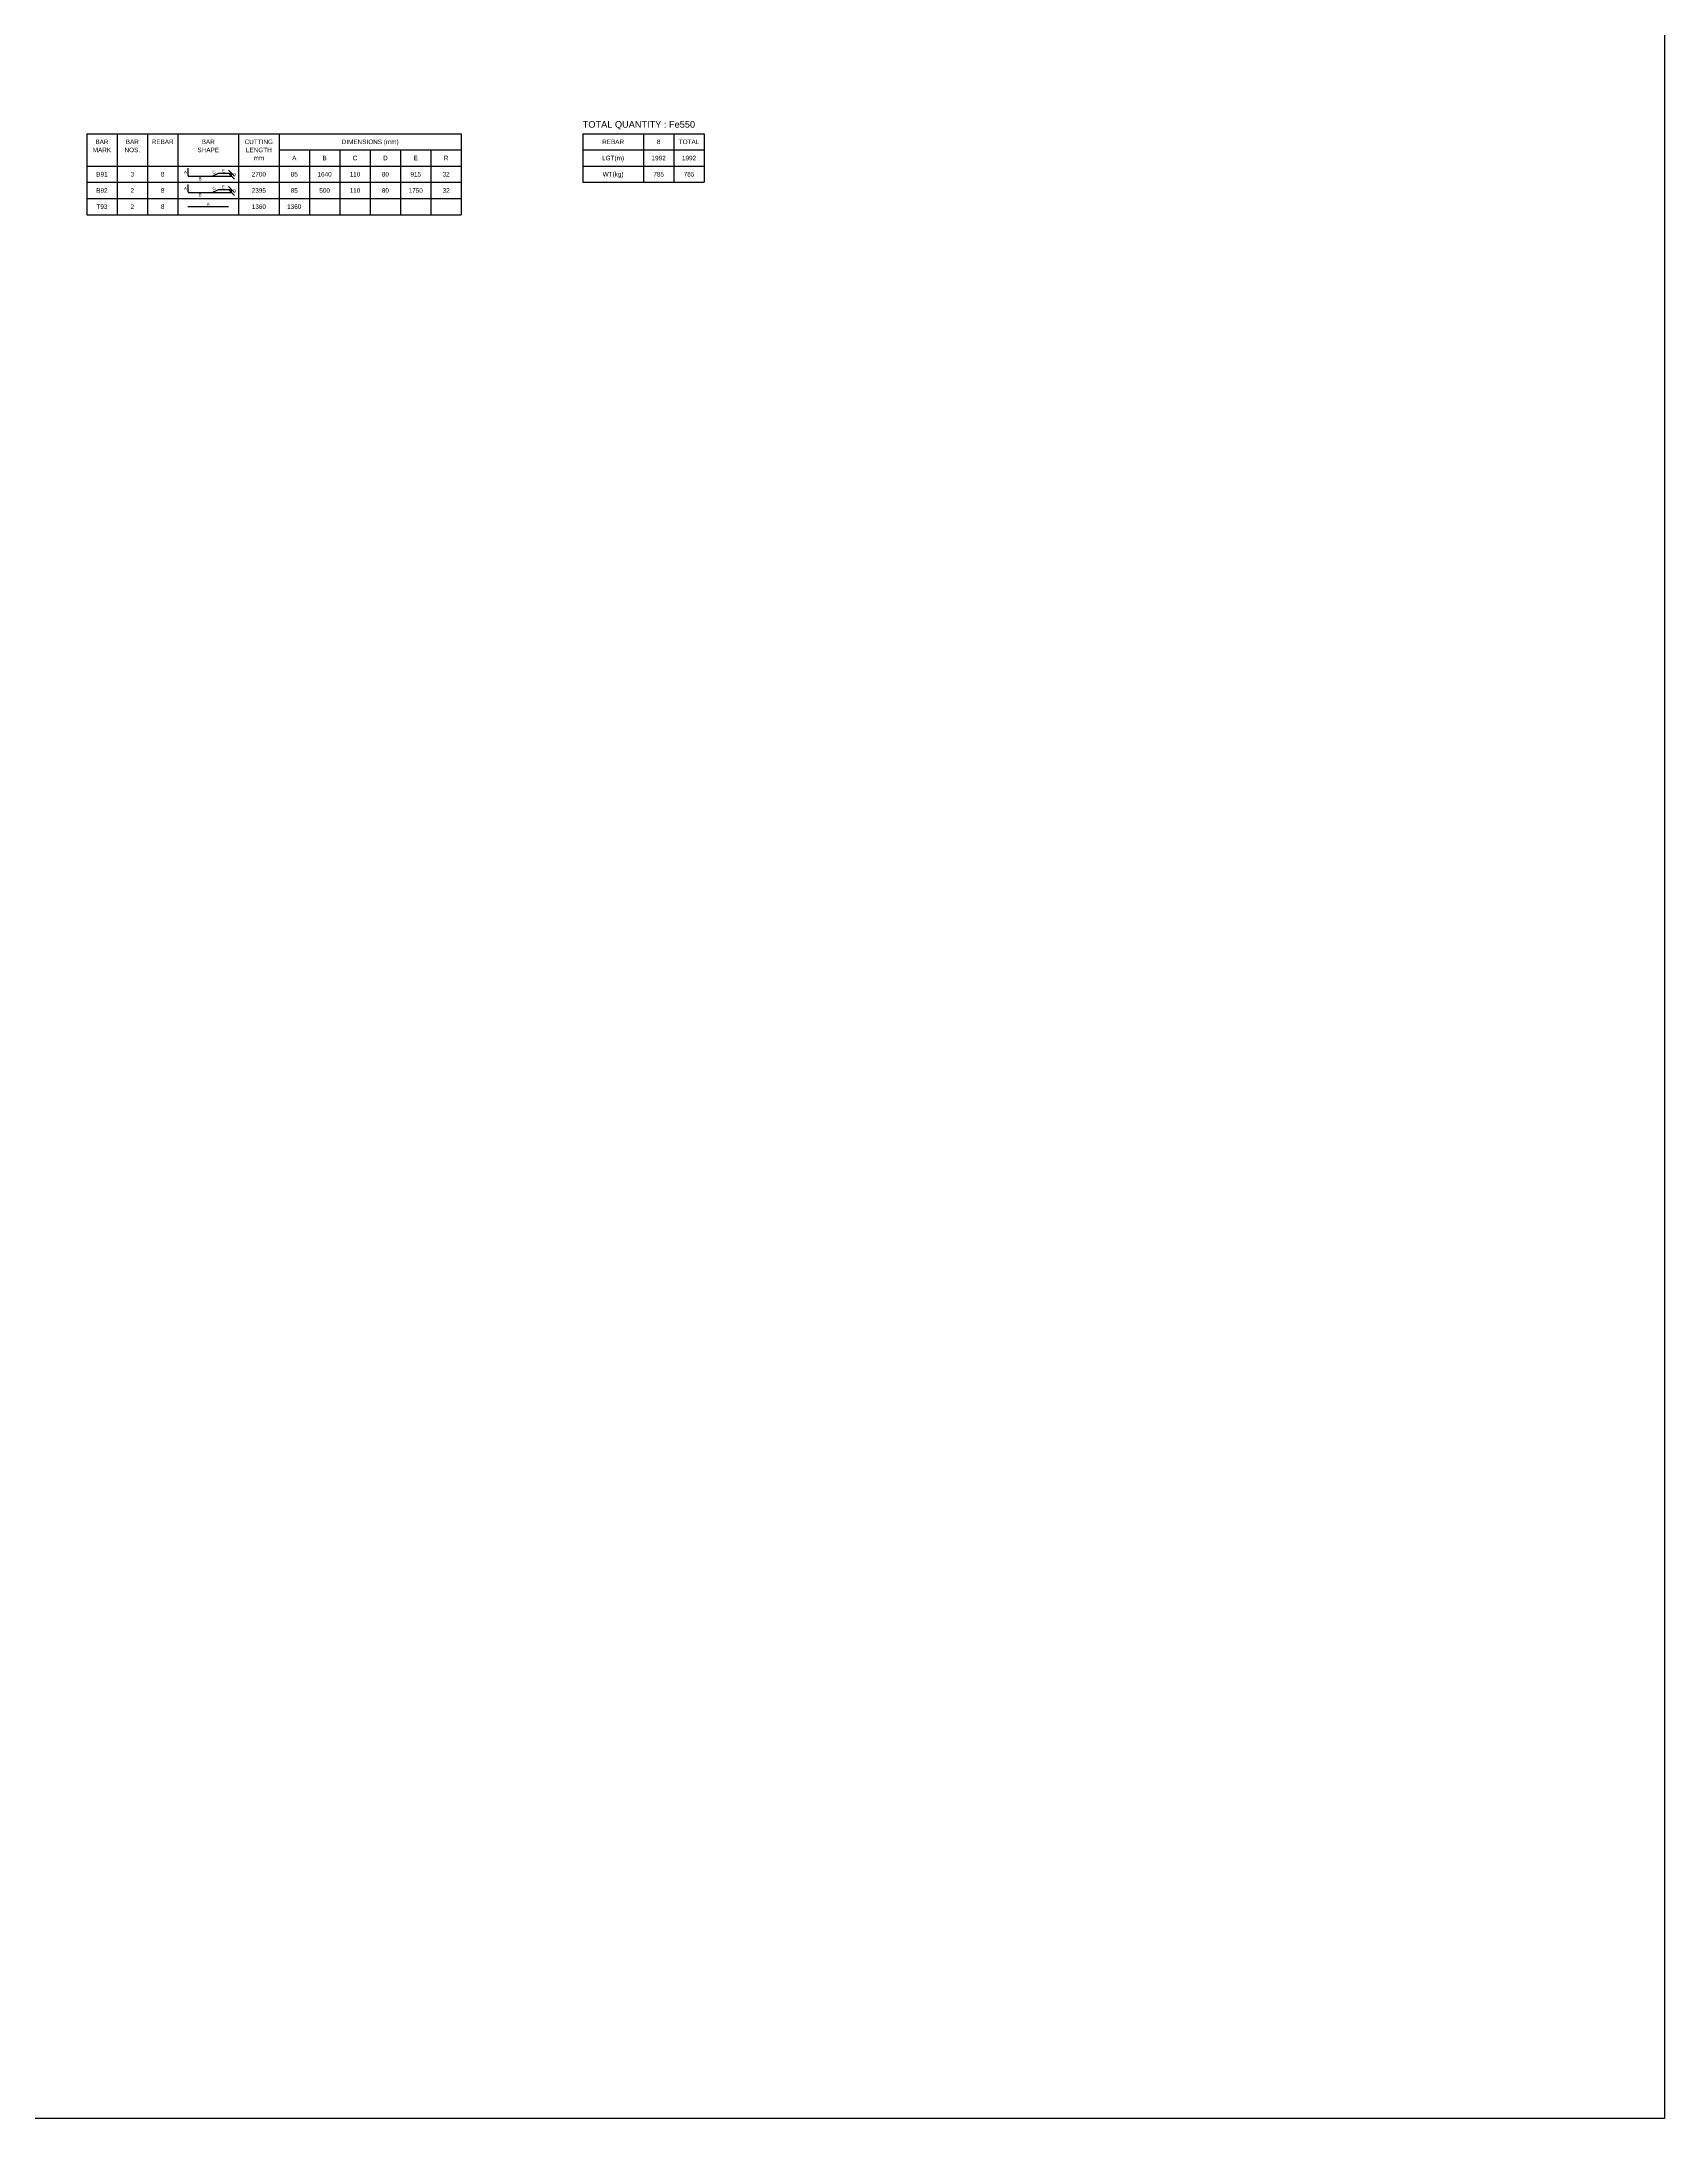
# Model space of a CAD drawing. Header units: inches. Extents: x -816171 to 9366335, y -450961 to 689132.
# Drawn here: x 9040130 to 9120299, y 180150 to 282748 of the extents above; entities that cross this region are included whole.
import ezdxf
from ezdxf.enums import TextEntityAlignment as Align

# ---------------------------------------------------------------- set-up
doc = ezdxf.new("R2010")
doc.units = ezdxf.units.IN
doc.header["$MEASUREMENT"] = 0
for name, color, linetype in [('Dimension', 31, 'Continuous'), ('Reinforcement', 130, 'Continuous'), ('Schedule Header', 4, 'Continuous'), ('Schedule Line', 60, 'Continuous'), ('Text', 31, 'Continuous')]:
    doc.layers.add(name, color=color, linetype=linetype)
doc.styles.add('SC-BBS1', font='SansSerif')
doc.styles.get("Standard").update_dxf_attribs({"font": 'txt.shx'})
doc.dimstyles.new('SCBBSDim', dxfattribs={"dimtxt": 225, "dimasz": 0.18, "dimexe": 0, "dimexo": 0, "dimgap": 0, "dimtad": 1, "dimtoh": 1, "dimdec": 0, "dimzin": 0, "dimdsep": 46, "dimtxsty": 'Standard', "dimtsz": 150, "dimcen": 0.09, "dimclrd": 8, "dimclre": 8, "dimclrt": 3, "dimadec": 0, "dimazin": 0, "dimtfac": 1, "dimtdec": 0, "dimtix": 1, "dimtofl": 0, "dimtmove": 0, "dimatfit": 3, "dimfxl": 1, "dimtolj": 1, "dimtzin": 0, "dimarcsym": 0})

# ---------------------------------------------------------------- blocks, each defined once
blk = doc.blocks.new('*D3476')
at = {"layer": 'DEFPOINTS', "color": 0, "transparency": 16777216}
for p in [(9048564, 276093), (9048864, 276243), (9049514, 276243)]:
    blk.add_point(p, dxfattribs=at)
at = {"layer": 'Dimension', "color": 8, "lineweight": -2, "transparency": 16777216}
for p, q in [((9048564, 276093), (9049514, 276093)), ((9048864, 276243), (9049514, 276243)), ((9049664, 276093), (9049364, 276393)), ((9049664, 275943), (9049364, 276243)), ((9049514, 276093), (9049514, 276243))]:
    blk.add_line(p, q, dxfattribs=at)
blk = doc.blocks.new('*D3477')
at = {"layer": 'DEFPOINTS', "color": 0, "transparency": 16777216}
for p in [(9048564, 275293), (9048864, 275443), (9049514, 275443)]:
    blk.add_point(p, dxfattribs=at)
at = {"layer": 'Dimension', "color": 8, "lineweight": -2, "transparency": 16777216}
for p, q in [((9048564, 275293), (9049514, 275293)), ((9048864, 275443), (9049514, 275443)), ((9049664, 275293), (9049364, 275593)), ((9049664, 275143), (9049364, 275443)), ((9049514, 275293), (9049514, 275443))]:
    blk.add_line(p, q, dxfattribs=at)

msp = doc.modelspace()

# ---------------------------------------------------------------- linework, layer by layer
msp.add_lwpolyline([(8705861.82904, 357162.51256), (9120299.07024, 357162.51256), (9120299.07024, 180149.84666), (8705861.82904, 180149.84666)], close=True)
at = {"layer": 'Reinforcement'}
for points in [[(9047364.38278, 276492.85849), (9047364.38278, 276142.85849, 0.5), (9047414.38278, 276092.85849), (9048564.38278, 276092.85849), (9048864.38278, 276242.85849), (9049364.38278, 276242.85849)], [(9047364.38278, 275692.85849), (9047364.38278, 275342.85849, 0.5), (9047414.38278, 275292.85849), (9048564.38278, 275292.85849), (9048864.38278, 275442.85849), (9049364.38278, 275442.85849)]]:
    msp.add_lwpolyline(points, format="xyb", dxfattribs=at)
msp.add_lwpolyline([(9047364.38278, 274592.85849), (9049364.38278, 274592.85849)], dxfattribs=at)
at = {"layer": 'Schedule Line'}
for p, q in [((9042364.38278, 278192.85849), (9060864.38278, 278192.85849)), ((9042364.38278, 278192.85849), (9042364.38278, 274192.85849)), ((9042364.38278, 278192.85849), (9042364.38278, 274192.85849)), ((9043864.38278, 278192.85849), (9043864.38278, 274192.85849)), ((9045364.38278, 278192.85849), (9045364.38278, 274192.85849)), ((9046864.38278, 278192.85849), (9046864.38278, 274192.85849)), ((9049864.38278, 278192.85849), (9049864.38278, 274192.85849)), ((9051864.38278, 278192.85849), (9051864.38278, 274192.85849)), ((9060864.38278, 278192.85849), (9060864.38278, 274192.85849)), ((9066864.38278, 278192.85849), (9072864.38278, 278192.85849)), ((9066864.38278, 278192.85849), (9066864.38278, 275792.85849)), ((9069864.38278, 278192.85849), (9069864.38278, 275792.85849)), ((9071364.38278, 278192.85849), (9071364.38278, 275792.85849)), ((9072864.38278, 278192.85849), (9072864.38278, 275792.85849)), ((9051864.38278, 277392.85849), (9060864.38278, 277392.85849)), ((9053364.38278, 277392.85849), (9053364.38278, 274192.85849)), ((9054864.38278, 277392.85849), (9054864.38278, 274192.85849)), ((9056364.38278, 277392.85849), (9056364.38278, 274192.85849)), ((9057864.38278, 277392.85849), (9057864.38278, 274192.85849)), ((9059364.38278, 277392.85849), (9059364.38278, 274192.85849)), ((9066864.38278, 277392.85849), (9072864.38278, 277392.85849)), ((9042364.38278, 276592.85849), (9060864.38278, 276592.85849)), ((9066864.38278, 276592.85849), (9072864.38278, 276592.85849)), ((9042364.38278, 275792.85849), (9060864.38278, 275792.85849)), ((9042364.38278, 274992.85849), (9060864.38278, 274992.85849)), ((9066864.38278, 275792.85849), (9072864.38278, 275792.85849)), ((9042364.38278, 274192.85849), (9060864.38278, 274192.85849))]:
    msp.add_line(p, q, dxfattribs=at)

# ---------------------------------------------------------------- texts
at = {"layer": 'Dimension', "style": 'SC-BBS1'}
for s, p in [('A', (9047239.38278, 276292.85849)), ('B', (9047964.38278, 275967.85849)), ('E', (9049114.38278, 276367.85849)), ('D', (9049664.38278, 276167.85849)), ('A', (9047239.38278, 275492.85849)), ('B', (9047964.38278, 275167.85849)), ('E', (9049114.38278, 275567.85849)), ('D', (9049664.38278, 275367.85849)), ('A', (9048364.38278, 274717.85849))]:
    msp.add_text(s, height=150, dxfattribs=at).set_placement(p, align=Align.MIDDLE_CENTER)
for p in [(9048651.88278, 276292.85849), (9048651.88278, 275492.85849)]:
    msp.add_text('C', height=150, rotation=26.5650511771, dxfattribs=at).set_placement(p, align=Align.MIDDLE_CENTER)
at = {"layer": 'Schedule Header', "style": 'SC-BBS1'}
msp.add_text('TOTAL QUANTITY : Fe550', height=325, dxfattribs=at).set_placement((9066864.38278, 278492.85849))
for s, p in [('MARK', (9043114.38278, 277392.85849)), ('BAR', (9043114.38278, 277792.85849)), ('NOS.', (9044614.38278, 277392.85849)), ('BAR', (9044614.38278, 277792.85849)), ('REBAR', (9046114.38278, 277792.85849)), ('SHAPE', (9048364.38278, 277392.85849)), ('BAR', (9048364.38278, 277792.85849)), ('CUTTING', (9050864.38278, 277792.85849)), ('LENGTH', (9050864.38278, 277392.85849)), ('mm', (9050864.38278, 276992.85849)), ('A', (9052614.38278, 276992.85849)), ('B', (9054114.38278, 276992.85849)), ('DIMENSIONS (mm)', (9056364.38278, 277792.85849)), ('C', (9055614.38278, 276992.85849)), ('D', (9057114.38278, 276992.85849)), ('E', (9058614.38278, 276992.85849)), ('R', (9060114.38278, 276992.85849)), ('REBAR', (9068364.38278, 277792.85849)), ('LGT(m)', (9068364.38278, 276992.85849)), ('8', (9070614.38278, 277792.85849)), ('TOTAL', (9072114.38278, 277792.85849)), ('WT(kg)', (9068364.38278, 276192.85849))]:
    msp.add_text(s, height=225, dxfattribs=at).set_placement(p, align=Align.MIDDLE_CENTER)
at = {"layer": 'Text', "style": 'SC-BBS1'}
for s, p in [('1992', (9070614.38278, 276992.85849)), ('1992', (9072114.38278, 276992.85849)), ('B91', (9043114.38278, 276192.85849)), ('3', (9044614.38278, 276192.85849)), ('8', (9046114.38278, 276192.85849)), ('2700', (9050864.38278, 276192.85849)), ('85', (9052614.38278, 276192.85849)), ('1640', (9054114.38278, 276192.85849)), ('110', (9055614.38278, 276192.85849)), ('80', (9057114.38278, 276192.85849)), ('915', (9058614.38278, 276192.85849)), ('32', (9060114.38278, 276192.85849)), ('785', (9070614.38278, 276192.85849)), ('785', (9072114.38278, 276192.85849)), ('B92', (9043114.38278, 275392.85849)), ('2', (9044614.38278, 275392.85849)), ('8', (9046114.38278, 275392.85849)), ('2395', (9050864.38278, 275392.85849)), ('85', (9052614.38278, 275392.85849)), ('500', (9054114.38278, 275392.85849)), ('110', (9055614.38278, 275392.85849)), ('80', (9057114.38278, 275392.85849)), ('1750', (9058614.38278, 275392.85849)), ('32', (9060114.38278, 275392.85849)), ('T93', (9043114.38278, 274592.85849)), ('2', (9044614.38278, 274592.85849)), ('8', (9046114.38278, 274592.85849)), ('1360', (9050864.38278, 274592.85849)), ('1360', (9052614.38278, 274592.85849))]:
    msp.add_text(s, height=225, dxfattribs=at).set_placement(p, align=Align.MIDDLE_CENTER)

# ---------------------------------------------------------------- dimensions: what is measured, and where the dimension line sits
at = {"layer": 'Dimension'}
for base, p1, p2, picture, middle in [((9049514.38278, 276242.85849), (9048564.38278, 276092.85849), (9048864.38278, 276242.85849), '*D3476', (9049514.38278, 276167.85849)), ((9049514.38278, 275442.85849), (9048564.38278, 275292.85849), (9048864.38278, 275442.85849), '*D3477', (9049514.38278, 275367.85849))]:
    dim = msp.add_linear_dim(base=base, p1=p1, p2=p2, angle=90, text=' ', dimstyle='SCBBSDim', dxfattribs=at)
    dim.commit()
    dim.dimension.update_dxf_attribs({"geometry": picture, "text_midpoint": middle})

doc.saveas('drawing.dxf')
